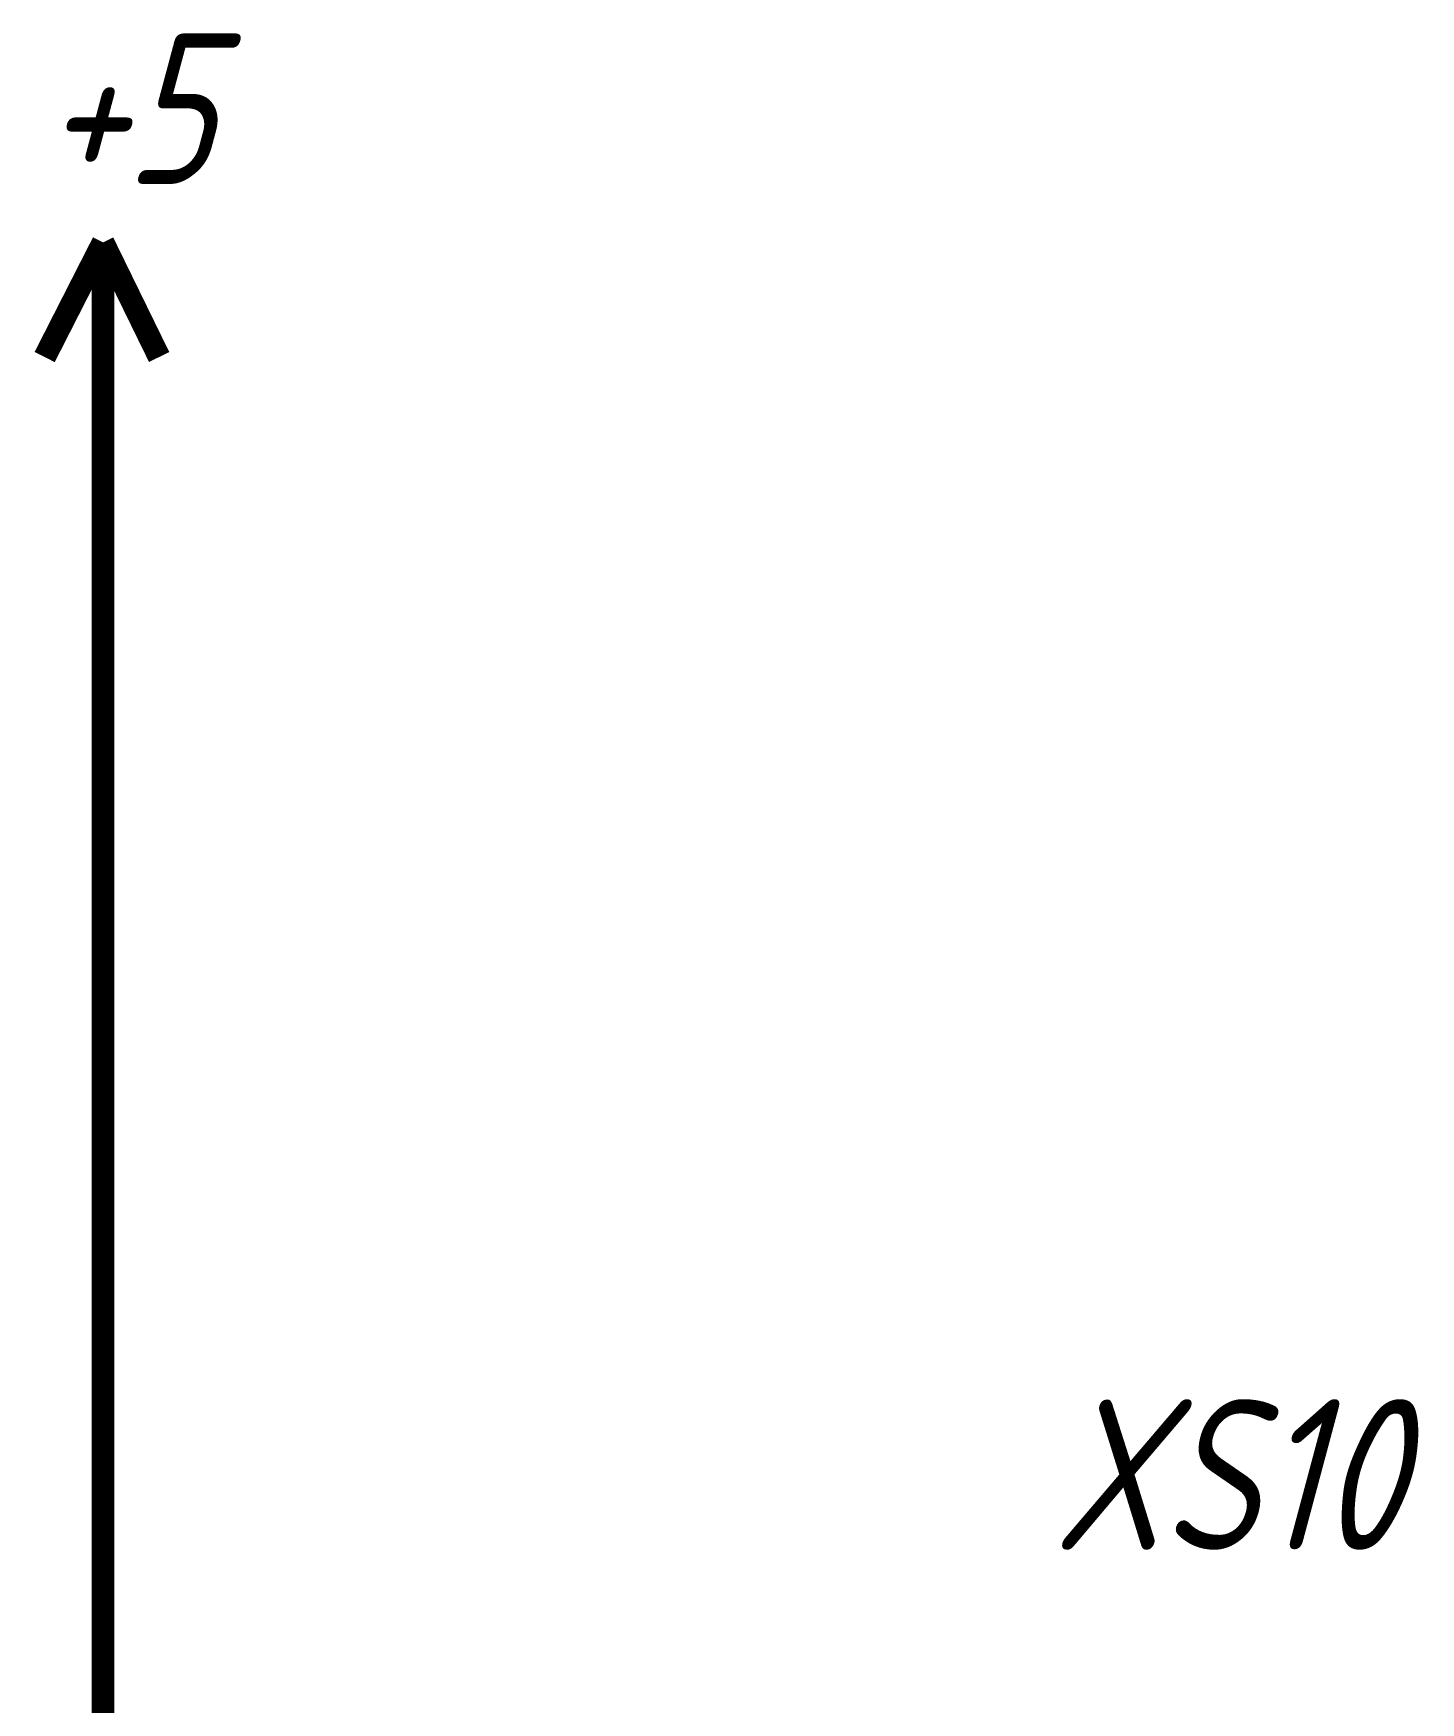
# Paper-space layout 'Layout1' of a CAD drawing. Extents: x -1 to 840, y -1 to 593.
# Drawn here: x 699.77 to 718.21, y 329.13 to 351.3 of the extents above; entities that cross this region are included whole.
import ezdxf

# ---------------------------------------------------------------- set-up
doc = ezdxf.new("R2010")
doc.units = 0
doc.header["$MEASUREMENT"] = 0
doc.layers.add('Sheet', color=255, linetype='CONTINUOUS')
doc.styles.add('GOST type A0', font='', dxfattribs={"oblique": 15, "height": 3.5})
doc.styles.get('GOST type A0').set_extended_font_data('GOST type A')

psp = doc.layouts.get("Layout1")

# ---------------------------------------------------------------- linework, layer by layer
at = {"layer": 'Sheet', "color": 7, "const_width": 0.3}
for points in [[(700.698, 348.528), (699.922, 347.005)], [(700.698, 348.528), (701.443, 347.005)], [(700.698, 345.98), (700.698, 348.528)], [(700.698, 345.98), (700.698, 321.002), (700.698, 305.997), (703.183, 305.997)]]:
    psp.add_lwpolyline(points, dxfattribs=at)

# ---------------------------------------------------------------- texts
at = {"layer": 'Sheet', "color": 7, "style": 'GOST type A0', "oblique": 15}
for s, p in [('+5', (699.891, 349.304)), ('XS10', (713.307, 331.161))]:
    psp.add_text(s, height=2, dxfattribs=at).set_placement(p)

doc.saveas('drawing.dxf')
